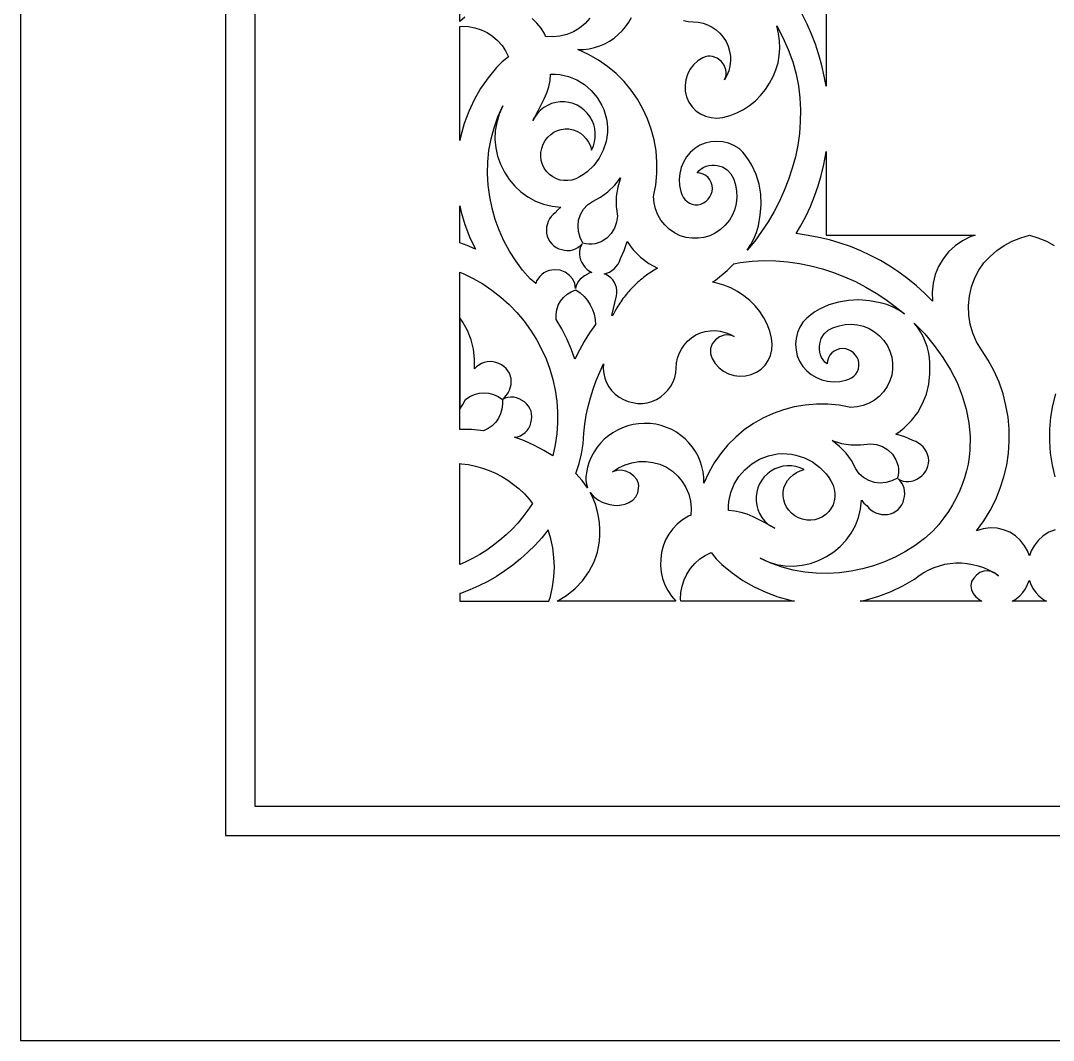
# Model space of a CAD drawing. Extents: x -1830 to 1830, y -1025 to 1025.
# Drawn here: x -1830 to -1125, y -1025 to -329 of the extents above; entities that cross this region are included whole.
import ezdxf

# ---------------------------------------------------------------- set-up
doc = ezdxf.new("R2010")
doc.units = 0
doc.layers.add('LAYER_1', color=18, linetype='CONTINUOUS')

msp = doc.modelspace()

# ---------------------------------------------------------------- linework, layer by layer
at = {"layer": 'LAYER_1'}
for points in [[(-1830, -1025), (1830, -1025), (1830, 1025), (-1830, 1025)], [(-1690, 885), (-1690, -885), (1690, -885), (1690, 885)], [(1670, 865), (-1670, 865), (-1670, -865), (1670, -865)], [(-1524.1, -332.63), (-1519.72, -333.42), (-1515.5, -334.76), (-1511.48, -336.65), (-1507.73, -339.09), (-1504.28, -342.06), (-1501.19, -345.56), (-1498.78, -349.25), (-1496.79, -353.36), (-1501.12, -356.77), (-1505.04, -360.61), (-1510.79, -367.6), (-1515.87, -374.97), (-1520.28, -382.66), (-1524, -390.64), (-1527.05, -398.86), (-1529.41, -407.27), (-1530, -410.29), (-1530, -332.51), (-1528.58, -332.4)], [(-1465, -365.1), (-1461.87, -365.39), (-1455.83, -366.75), (-1450.14, -369.05), (-1444.93, -372.24), (-1440.27, -376.24), (-1436.29, -380.97), (-1433.09, -386.38), (-1431.81, -389.3), (-1430.76, -392.37), (-1429.98, -395.52), (-1429.48, -398.67), (-1429.27, -401.83), (-1429.33, -404.96), (-1429.65, -408.05), (-1430.23, -411.09), (-1432.13, -416.96), (-1434.96, -422.44), (-1438.65, -427.41), (-1443.14, -431.73), (-1445.66, -433.61), (-1448.36, -435.29), (-1450.91, -436.54), (-1453.56, -437.38), (-1456.26, -437.79), (-1458.96, -437.79), (-1461.61, -437.38), (-1464.15, -436.54), (-1466.54, -435.29), (-1468.73, -433.61), (-1470.79, -431.59), (-1472.43, -429.3), (-1473.65, -426.8), (-1474.43, -424.14), (-1474.78, -421.38), (-1474.68, -418.57), (-1474.13, -415.75), (-1473.13, -412.99), (-1471.72, -410.44), (-1469.99, -408.2), (-1467.99, -406.31), (-1465.77, -404.77), (-1463.36, -403.6), (-1460.82, -402.81), (-1458.19, -402.4), (-1455.52, -402.4), (-1452.71, -403.03), (-1450.09, -404.04), (-1447.69, -405.42), (-1445.55, -407.14), (-1443.68, -409.18), (-1442.13, -411.5), (-1440.93, -414.08), (-1440.11, -416.9), (-1438.87, -414.11), (-1438.04, -411.21), (-1437.61, -408.25), (-1437.57, -405.26), (-1437.91, -402.3), (-1438.64, -399.42), (-1439.74, -396.65), (-1441.21, -394.05), (-1443.01, -391.67), (-1445.09, -389.58), (-1447.41, -387.79), (-1449.95, -386.31), (-1452.66, -385.18), (-1455.53, -384.41), (-1458.51, -384.01), (-1461.57, -384.01), (-1464.61, -384.43), (-1467.51, -385.23), (-1470.25, -386.4), (-1472.78, -387.91), (-1475.09, -389.74), (-1477.13, -391.85), (-1478.64, -393.91), (-1476.3, -389.75), (-1472.37, -381.99), (-1470.7, -377.91), (-1469.37, -373.71), (-1468.49, -369.42), (-1468.17, -365.06)], [(-1503.14, -392.33), (-1504.88, -398.01), (-1505.85, -403.78), (-1506.07, -409.58), (-1505.55, -415.36), (-1504.28, -421.05), (-1502.27, -426.6), (-1499.54, -431.94), (-1496.35, -436.95), (-1492.59, -441.49), (-1488.32, -445.5), (-1483.58, -448.94), (-1478.43, -451.75), (-1472.92, -453.89), (-1467.1, -455.29), (-1461.02, -455.91), (-1463.15, -457.65), (-1464.87, -459.81), (-1466.42, -460.98), (-1467.75, -462.38), (-1468.87, -463.97), (-1469.76, -465.73), (-1470.83, -469.61), (-1470.93, -473.74), (-1470.39, -475.77), (-1469.6, -477.68), (-1468.59, -479.42), (-1467.35, -480.99), (-1465.91, -482.34), (-1464.27, -483.46), (-1462.46, -484.32), (-1460.47, -484.89), (-1458.59, -485.36), (-1456.68, -485.53), (-1454.77, -485.41), (-1452.91, -485.01), (-1451.12, -484.35), (-1449.45, -483.45), (-1447.93, -482.31), (-1446.58, -480.95), (-1447.47, -482.67), (-1448.06, -484.48), (-1448.36, -486.33), (-1448.37, -488.21), (-1448.1, -490.1), (-1447.55, -491.95), (-1446.72, -493.76), (-1445.61, -495.48), (-1444.46, -497.07), (-1443.08, -498.47), (-1441.5, -499.67), (-1440, -500.5), (-1441.39, -500.85), (-1444.94, -502.75), (-1447.89, -505.17), (-1449.07, -506.57), (-1450.01, -508.1), (-1450.68, -509.76), (-1451.05, -511.55), (-1451.53, -508.09), (-1452.91, -505.1), (-1455.13, -502.52), (-1458.11, -500.3), (-1461.63, -499.07), (-1465.36, -498.71), (-1469.09, -499.29), (-1470.88, -499.94), (-1472.6, -500.85), (-1474.17, -501.98), (-1475.53, -503.29), (-1477.62, -506.35), (-1478.27, -508.15), (-1481.93, -504.95), (-1487.17, -499), (-1491.92, -492.65), (-1496.19, -485.96), (-1499.94, -478.97), (-1503.18, -471.71), (-1505.89, -464.24), (-1508.05, -456.59), (-1509.65, -448.8), (-1510.68, -440.93), (-1511.12, -433), (-1510.95, -425.07), (-1510.18, -417.17), (-1508.77, -409.36), (-1506.72, -401.66), (-1504.02, -394.13), (-1500.64, -386.8)], [(-1480.28, -396.83), (-1478.87, -394.22), (-1478.64, -393.91)], [(-1280, -417.94), (-1280, -475), (-1178.05, -475), (-1181.53, -476.2), (-1186.7, -478.84), (-1191.81, -482.3), (-1196.27, -486.45), (-1200.03, -491.17), (-1203.07, -496.38), (-1205.35, -501.97), (-1206.84, -507.85), (-1207.51, -513.93), (-1207.32, -520.11), (-1212.67, -514.69), (-1218.27, -509.58), (-1224.11, -504.78), (-1230.16, -500.3), (-1236.42, -496.15), (-1242.87, -492.32), (-1249.5, -488.83), (-1256.3, -485.68), (-1263.24, -482.87), (-1270.32, -480.42), (-1277.52, -478.32), (-1284.83, -476.58), (-1292.24, -475.21), (-1300.35, -473.95), (-1297.32, -468.84), (-1293.83, -462.21), (-1290.68, -455.42), (-1287.87, -448.48), (-1285.42, -441.4), (-1283.32, -434.19), (-1281.58, -426.88), (-1280.21, -419.48)], [(-1422.27, -442.21), (-1423.26, -448.73), (-1423.32, -455.36), (-1422.5, -462.04), (-1423, -466.19), (-1424.43, -470.19), (-1426.68, -473.87), (-1429.66, -477.09), (-1433.54, -479.5), (-1437.67, -480.88), (-1439.78, -481.18), (-1441.9, -481.22), (-1444.01, -480.99), (-1446.1, -480.5), (-1447.85, -476.64), (-1448.95, -472.66), (-1449.33, -468.68), (-1448.92, -464.83), (-1447.69, -460.86), (-1445.68, -457.37), (-1442.96, -454.4), (-1439.56, -452.01), (-1434, -449.09), (-1428.9, -445.39), (-1424.32, -440.96), (-1420.3, -435.84)], [(-1529.11, -459.28), (-1526.62, -467.78), (-1523.44, -476.13), (-1519.55, -484.26), (-1519.33, -484.62), (-1519.45, -484.56), (-1525.04, -482.16), (-1530, -480.31), (-1530, -478), (-1530, -454.97)], [(-1413.85, -482.35), (-1411.61, -485.17), (-1406.64, -490.19), (-1401.08, -494.38), (-1395.15, -497.65), (-1396.26, -498.28), (-1397.35, -498.94), (-1398.43, -499.61), (-1399.5, -500.3), (-1400.55, -501.01), (-1401.59, -501.73), (-1402.62, -502.47), (-1403.64, -503.22), (-1404.64, -504), (-1405.63, -504.79), (-1406.6, -505.59), (-1407.56, -506.41), (-1408.5, -507.25), (-1409.44, -508.1), (-1410.35, -508.96), (-1411.25, -509.85), (-1412.14, -510.74), (-1413.01, -511.65), (-1413.87, -512.58), (-1414.71, -513.52), (-1415.53, -514.47), (-1416.34, -515.44), (-1417.14, -516.42), (-1417.91, -517.42), (-1418.67, -518.42), (-1419.42, -519.44), (-1420.15, -520.48), (-1420.86, -521.52), (-1421.55, -522.58), (-1422.22, -523.65), (-1422.88, -524.74), (-1423.52, -525.83), (-1425.52, -530), (-1426.17, -529.99), (-1423.06, -516.58), (-1422.83, -514.67), (-1422.85, -512.77), (-1423.14, -510.89), (-1423.69, -509.06), (-1424.5, -507.31), (-1425.57, -505.67), (-1426.9, -504.15), (-1430.11, -502.01), (-1431.46, -501.5), (-1429.85, -501.06), (-1427.96, -500.27), (-1426.22, -499.24), (-1424.64, -497.99), (-1423.23, -496.52), (-1422.03, -494.87), (-1421.05, -493.03), (-1420.3, -491.02), (-1417.89, -485.58), (-1415.9, -479.31)], [(-1314.22, -492.54), (-1306.16, -493.18), (-1298.17, -494.32), (-1290.26, -495.94), (-1282.46, -498.01), (-1274.78, -500.53), (-1267.26, -503.46), (-1259.91, -506.79), (-1252.76, -510.5), (-1245.82, -514.57), (-1239.11, -518.98), (-1232.67, -523.71), (-1226.5, -528.74), (-1230.19, -526.25), (-1234.15, -524.19), (-1238.4, -522.52), (-1242.99, -521.21), (-1250.26, -519.85), (-1257.49, -519.3), (-1264.59, -519.57), (-1271.51, -520.7), (-1278.17, -522.72), (-1284.51, -525.66), (-1287.54, -527.48), (-1290.45, -529.55), (-1293.26, -531.86), (-1295.93, -534.41), (-1297.97, -537.88), (-1299.46, -541.62), (-1300.39, -545.54), (-1300.74, -549.55), (-1300.49, -553.55), (-1299.62, -557.47), (-1298.11, -561.21), (-1295.93, -564.68), (-1293.2, -567.74), (-1290.06, -570.32), (-1286.59, -572.38), (-1282.84, -573.89), (-1278.88, -574.84), (-1274.77, -575.2), (-1270.59, -574.94), (-1266.4, -574.03), (-1264.39, -573.45), (-1262.57, -572.54), (-1260.98, -571.34), (-1259.64, -569.9), (-1258.59, -568.26), (-1257.85, -566.45), (-1257.47, -564.51), (-1257.48, -562.48), (-1257.89, -560.47), (-1258.67, -558.61), (-1259.78, -556.92), (-1261.17, -555.46), (-1262.8, -554.25), (-1264.61, -553.34), (-1266.57, -552.77), (-1268.62, -552.57), (-1270.68, -552.77), (-1272.63, -553.35), (-1274.43, -554.28), (-1276.01, -555.53), (-1277.33, -557.06), (-1278.34, -558.84), (-1278.99, -560.84), (-1279.22, -563.03), (-1280.76, -561.69), (-1282.04, -560.18), (-1283.05, -558.53), (-1283.81, -556.77), (-1284.31, -554.93), (-1284.54, -553.04), (-1284.52, -551.15), (-1284.23, -549.27), (-1283.87, -547.44), (-1283.23, -545.69), (-1281.23, -542.53), (-1278.51, -539.99), (-1275.31, -538.27), (-1271.09, -536.9), (-1266.82, -536.11), (-1262.57, -535.9), (-1258.38, -536.27), (-1254.33, -537.24), (-1250.47, -538.81), (-1246.85, -540.98), (-1243.55, -543.77), (-1240.51, -547.03), (-1238.1, -550.59), (-1236.31, -554.39), (-1235.12, -558.35), (-1234.53, -562.41), (-1234.53, -566.52), (-1235.13, -570.6), (-1236.3, -574.58), (-1238.25, -578.52), (-1240.72, -582.06), (-1243.64, -585.16), (-1246.96, -587.79), (-1250.62, -589.9), (-1254.56, -591.45), (-1258.73, -592.41), (-1263.05, -592.74), (-1270.9, -591.25), (-1278.72, -590.49), (-1286.49, -590.44), (-1294.17, -591.07), (-1301.7, -592.37), (-1309.05, -594.31), (-1316.17, -596.87), (-1323.03, -600.03), (-1329.59, -603.77), (-1335.79, -608.08), (-1341.61, -612.92), (-1346.99, -618.28), (-1351.9, -624.13), (-1356.29, -630.46), (-1360.13, -637.25), (-1363.37, -644.47), (-1363.46, -640.58), (-1363.92, -636.78), (-1364.74, -633.08), (-1365.9, -629.51), (-1367.39, -626.09), (-1369.18, -622.83), (-1371.26, -619.75), (-1373.61, -616.88), (-1376.22, -614.24), (-1379.06, -611.84), (-1382.12, -609.71), (-1385.39, -607.86), (-1388.85, -606.33), (-1392.47, -605.11), (-1396.24, -604.25), (-1400.15, -603.75), (-1404.09, -603.62), (-1407.96, -603.86), (-1411.74, -604.44), (-1415.41, -605.35), (-1418.95, -606.59), (-1422.33, -608.13), (-1425.55, -609.96), (-1428.58, -612.07), (-1431.39, -614.44), (-1433.98, -617.07), (-1436.32, -619.93), (-1438.4, -623.01), (-1440.18, -626.31), (-1441.66, -629.8), (-1442.82, -633.47), (-1443.62, -637.31), (-1444.05, -640.01), (-1444.06, -642.66), (-1443.66, -645.23), (-1442.85, -647.69), (-1446.55, -642.54), (-1450.87, -637.86), (-1448.67, -631.01), (-1447.04, -624.31), (-1445.93, -617.51), (-1445.29, -610.35), (-1444.7, -604.19), (-1443.75, -598.08), (-1442.48, -592.04), (-1440.91, -586.07), (-1439.04, -580.18), (-1436.91, -574.37), (-1431.92, -563.03), (-1432.1, -566.32), (-1431.83, -569.57), (-1431.12, -572.73), (-1429.97, -575.75), (-1428.4, -578.59), (-1426.43, -581.21), (-1424.07, -583.56), (-1421.33, -585.59), (-1418.33, -587.26), (-1415.21, -588.55), (-1411.99, -589.45), (-1408.72, -589.92), (-1405.42, -589.96), (-1402.13, -589.53), (-1398.88, -588.63), (-1395.69, -587.24), (-1392.88, -585.41), (-1390.31, -583.27), (-1388.03, -580.83), (-1386.08, -578.16), (-1384.49, -575.28), (-1383.31, -572.23), (-1382.57, -569.05), (-1382.32, -565.78), (-1382.09, -562.33), (-1381.4, -559), (-1380.29, -555.83), (-1378.77, -552.85), (-1376.85, -550.07), (-1374.56, -547.52), (-1371.92, -545.23), (-1368.94, -543.22), (-1365.74, -541.8), (-1362.42, -540.84), (-1359.04, -540.33), (-1355.64, -540.26), (-1352.26, -540.63), (-1348.96, -541.44), (-1345.77, -542.67), (-1342.75, -544.32), (-1344.44, -543.65), (-1346.16, -543.27), (-1347.88, -543.18), (-1349.58, -543.36), (-1352.78, -544.47), (-1355.57, -546.52), (-1357.64, -549.27), (-1358.77, -552.43), (-1358.95, -554.11), (-1358.86, -555.8), (-1358.48, -557.5), (-1357.8, -559.18), (-1355.64, -562.63), (-1352.99, -565.55), (-1349.91, -567.9), (-1346.5, -569.66), (-1342.83, -570.8), (-1338.98, -571.28), (-1335.02, -571.08), (-1331.05, -570.18), (-1327.47, -568.64), (-1324.31, -566.5), (-1321.63, -563.83), (-1319.47, -560.72), (-1317.89, -557.24), (-1316.93, -553.48), (-1316.66, -549.51), (-1317.11, -545.42), (-1318.41, -540.55), (-1320.22, -535.87), (-1322.51, -531.4), (-1325.26, -527.19), (-1328.46, -523.26), (-1332.08, -519.65), (-1336.11, -516.39), (-1340.52, -513.5), (-1345.01, -511.08), (-1349.67, -509.17), (-1354.48, -507.78), (-1357.51, -507.24), (-1355.37, -505.7), (-1347.55, -499.13), (-1342.91, -494.63), (-1338.55, -493.8), (-1330.44, -492.83), (-1322.32, -492.42)], [(-1527.74, -501.22), (-1520.98, -504.55), (-1514.43, -508.36), (-1508.15, -512.63), (-1502.14, -517.35), (-1496.4, -522.49), (-1491.08, -527.97), (-1486.19, -533.77), (-1481.76, -539.86), (-1477.77, -546.22), (-1474.25, -552.81), (-1471.2, -559.62), (-1468.63, -566.6), (-1466.55, -573.74), (-1464.97, -581.01), (-1463.9, -588.38), (-1463.35, -595.82), (-1463.32, -603.3), (-1463.82, -610.81), (-1464.87, -618.3), (-1466.47, -625.76), (-1472.6, -622.08), (-1479.15, -618.6), (-1485.91, -615.54), (-1492.67, -613.1), (-1490.63, -612.72), (-1488.73, -612.02), (-1486.99, -611.03), (-1485.42, -609.8), (-1484.07, -608.36), (-1482.95, -606.76), (-1482.09, -605.02), (-1481.52, -603.2), (-1481.05, -601.14), (-1480.88, -599.1), (-1481.02, -597.12), (-1481.45, -595.22), (-1482.17, -593.42), (-1483.17, -591.74), (-1484.44, -590.23), (-1485.98, -588.89), (-1489.51, -586.85), (-1491.38, -586.19), (-1493.29, -585.79), (-1495.24, -585.68), (-1497.19, -585.87), (-1499.12, -586.38), (-1501.03, -587.24), (-1500.89, -590.55), (-1501.31, -593.84), (-1502.24, -597.03), (-1503.67, -600.03), (-1505.58, -602.78), (-1507.92, -605.19), (-1510.69, -607.19), (-1513.85, -608.7), (-1522.2, -607.86), (-1530, -607.74), (-1530, -561.38), (-1530, -593.98), (-1529.96, -593.93), (-1527.91, -590.67), (-1526.11, -587.24), (-1523.25, -585.25), (-1520.15, -583.83), (-1516.9, -582.98), (-1513.57, -582.7), (-1510.24, -582.98), (-1506.98, -583.83), (-1503.89, -585.25), (-1501.03, -587.24), (-1499.46, -585.9), (-1498.11, -584.38), (-1496.98, -582.71), (-1496.08, -580.91), (-1494.99, -577.02), (-1494.9, -572.93), (-1496.24, -569.35), (-1498.52, -566.19), (-1499.98, -564.83), (-1501.64, -563.65), (-1503.48, -562.67), (-1505.49, -561.93), (-1507.41, -561.48), (-1509.4, -561.38), (-1511.39, -561.58), (-1513.36, -562.06), (-1515.24, -562.81), (-1517.01, -563.78), (-1518.6, -564.97), (-1519.98, -566.33), (-1519.97, -559.56), (-1520.79, -552.91), (-1522.4, -546.45), (-1524.78, -540.26), (-1527.93, -534.4), (-1530, -531.49), (-1530, -561.38), (-1530, -551.15), (-1530, -531.49), (-1530, -500.29)], [(-1447.89, -514.46), (-1445.25, -516.87), (-1442.96, -519.6), (-1441.05, -522.58), (-1439.52, -525.77), (-1438.41, -529.12), (-1437.72, -532.56), (-1437.49, -536.06), (-1441.47, -541.85), (-1445.09, -547.69), (-1448.39, -553.63), (-1451.43, -559.73), (-1454.06, -552.73), (-1457, -545.83), (-1460.36, -539.14), (-1464.24, -532.76), (-1464.35, -529.31), (-1463.88, -526.02), (-1462.85, -522.93), (-1461.32, -520.11), (-1459.31, -517.59), (-1456.88, -515.43), (-1454.05, -513.68), (-1450.87, -512.4)], [(-1212.59, -542.55), (-1206.02, -550.37), (-1200.12, -558.55), (-1194.94, -567.03), (-1190.53, -575.78), (-1186.94, -584.74), (-1184.22, -593.88), (-1182.41, -603.16), (-1181.57, -612.52), (-1181.74, -621.94), (-1182.22, -626.65), (-1182.97, -631.35), (-1184, -636.04), (-1185.32, -640.72), (-1186.92, -645.38), (-1188.82, -650.01), (-1191.02, -654.61), (-1193.53, -659.17), (-1196.35, -663.69), (-1199.49, -668.16), (-1202.96, -672.58), (-1206.76, -676.93), (-1212.72, -682.17), (-1219.06, -686.92), (-1225.75, -691.19), (-1232.75, -694.94), (-1240, -698.18), (-1247.48, -700.89), (-1255.13, -703.05), (-1262.91, -704.65), (-1270.79, -705.68), (-1278.71, -706.12), (-1286.65, -705.95), (-1294.54, -705.18), (-1302.36, -703.77), (-1310.05, -701.72), (-1317.59, -699.02), (-1324.91, -695.64), (-1319.39, -698.14), (-1313.71, -699.88), (-1307.94, -700.85), (-1302.13, -701.07), (-1296.36, -700.55), (-1290.67, -699.28), (-1285.12, -697.27), (-1279.77, -694.54), (-1274.76, -691.35), (-1270.23, -687.59), (-1266.21, -683.32), (-1262.77, -678.58), (-1259.96, -673.43), (-1257.83, -667.92), (-1256.43, -662.1), (-1255.81, -656.02), (-1254.07, -658.15), (-1251.91, -659.87), (-1250.74, -661.42), (-1249.34, -662.75), (-1247.74, -663.87), (-1245.98, -664.76), (-1242.11, -665.83), (-1237.97, -665.93), (-1235.94, -665.39), (-1234.04, -664.6), (-1232.29, -663.59), (-1230.73, -662.35), (-1229.37, -660.91), (-1228.25, -659.27), (-1227.4, -657.46), (-1226.83, -655.47), (-1226.36, -653.59), (-1226.19, -651.68), (-1226.31, -649.77), (-1226.71, -647.91), (-1227.36, -646.12), (-1228.27, -644.45), (-1229.41, -642.93), (-1230.76, -641.58), (-1229.04, -642.47), (-1227.24, -643.06), (-1225.38, -643.36), (-1223.5, -643.37), (-1221.62, -643.1), (-1219.76, -642.55), (-1217.96, -641.72), (-1216.24, -640.61), (-1214.65, -639.46), (-1213.24, -638.08), (-1212.04, -636.5), (-1211.08, -634.77), (-1210.38, -632.9), (-1209.97, -630.94), (-1209.87, -628.92), (-1210.11, -626.86), (-1210.65, -624.85), (-1211.45, -622.96), (-1212.48, -621.22), (-1213.73, -619.64), (-1215.19, -618.23), (-1216.85, -617.03), (-1218.69, -616.05), (-1220.7, -615.3), (-1226.13, -612.89), (-1232.4, -610.9), (-1229.37, -608.85), (-1226.55, -606.61), (-1221.53, -601.64), (-1217.34, -596.08), (-1213.99, -590.02), (-1211.48, -583.54), (-1209.81, -576.73), (-1208.98, -569.68), (-1208.99, -562.48), (-1209.38, -558.59), (-1210.05, -554.82), (-1211.01, -551.16), (-1212.24, -547.63), (-1213.74, -544.25), (-1215.5, -541.03), (-1217.52, -537.98), (-1219.78, -535.12)], [(-1269.5, -617.27), (-1262.98, -618.26), (-1256.36, -618.32), (-1249.68, -617.5), (-1245.52, -618), (-1241.53, -619.43), (-1237.84, -621.68), (-1234.63, -624.66), (-1232.22, -628.54), (-1230.83, -632.67), (-1230.53, -634.78), (-1230.5, -636.9), (-1230.72, -639.01), (-1231.22, -641.1), (-1235.08, -642.85), (-1239.05, -643.95), (-1243.03, -644.33), (-1246.89, -643.92), (-1250.85, -642.69), (-1254.34, -640.68), (-1257.31, -637.96), (-1259.71, -634.56), (-1262.63, -629), (-1266.33, -623.9), (-1270.76, -619.32), (-1275.87, -615.3)], [(-1306.76, -624.33), (-1303.66, -624.65), (-1300.62, -625.23), (-1294.75, -627.13), (-1289.27, -629.96), (-1284.31, -633.65), (-1279.99, -638.14), (-1278.1, -640.66), (-1276.43, -643.36), (-1275.17, -645.91), (-1274.34, -648.56), (-1273.92, -651.26), (-1273.92, -653.96), (-1274.34, -656.61), (-1275.17, -659.15), (-1276.43, -661.54), (-1278.1, -663.73), (-1280.13, -665.79), (-1282.42, -667.43), (-1284.92, -668.65), (-1287.57, -669.43), (-1290.33, -669.78), (-1293.15, -669.68), (-1295.96, -669.13), (-1298.72, -668.13), (-1301.28, -666.72), (-1303.51, -664.99), (-1305.4, -662.99), (-1306.94, -660.77), (-1308.11, -658.36), (-1308.91, -655.82), (-1309.31, -653.19), (-1309.31, -650.52), (-1308.69, -647.71), (-1307.67, -645.09), (-1306.29, -642.69), (-1304.57, -640.55), (-1302.54, -638.68), (-1300.22, -637.13), (-1297.64, -635.93), (-1294.82, -635.11), (-1297.61, -633.87), (-1300.51, -633.04), (-1303.47, -632.61), (-1306.45, -632.57), (-1309.41, -632.91), (-1312.3, -633.64), (-1315.06, -634.74), (-1317.67, -636.21), (-1320.04, -638.01), (-1322.14, -640.09), (-1323.93, -642.41), (-1325.4, -644.95), (-1326.54, -647.66), (-1327.31, -650.53), (-1327.7, -653.51), (-1327.7, -656.57), (-1327.29, -659.61), (-1326.48, -662.51), (-1325.31, -665.25), (-1323.8, -667.78), (-1321.98, -670.09), (-1319.86, -672.13), (-1317.8, -673.64), (-1321.96, -671.3), (-1329.72, -667.37), (-1333.81, -665.7), (-1338, -664.37), (-1342.29, -663.49), (-1346.65, -663.17), (-1346.62, -660), (-1346.32, -656.87), (-1344.97, -650.83), (-1342.66, -645.14), (-1339.47, -639.93), (-1335.48, -635.27), (-1330.74, -631.29), (-1325.34, -628.09), (-1322.41, -626.81), (-1319.34, -625.76), (-1316.2, -624.98), (-1313.04, -624.48), (-1309.89, -624.27)], [(-1528.87, -631.12), (-1524.06, -631.78), (-1519.33, -632.77), (-1514.68, -634.08), (-1510.14, -635.71), (-1505.72, -637.64), (-1501.43, -639.89), (-1497.3, -642.43), (-1493.34, -645.26), (-1489.56, -648.39), (-1485.99, -651.79), (-1482.64, -655.47), (-1480.41, -658.22), (-1483.56, -662.88), (-1486.95, -667.37), (-1490.57, -671.67), (-1494.4, -675.78), (-1498.44, -679.69), (-1502.67, -683.39), (-1507.09, -686.88), (-1511.69, -690.14), (-1516.44, -693.17), (-1521.35, -695.96), (-1526.4, -698.5), (-1530, -700.08), (-1530, -653.19), (-1530, -631.04)], [(-1398.2, -630.26), (-1393.51, -631.53), (-1389, -633.46), (-1384.86, -636.23), (-1381.22, -639.55), (-1378.13, -643.33), (-1375.63, -647.49), (-1373.76, -651.97), (-1372.55, -656.67), (-1372.04, -661.54), (-1372.29, -666.48), (-1373.54, -666.75), (-1373.96, -667.03), (-1377.95, -669.52), (-1381.54, -672.43), (-1384.71, -675.72), (-1387.4, -679.34), (-1389.61, -683.24), (-1391.28, -687.38), (-1392.39, -691.71), (-1392.91, -696.19), (-1393.04, -700.72), (-1392.61, -705.2), (-1391.63, -709.58), (-1390.12, -713.8), (-1388.08, -717.81), (-1385.54, -721.57), (-1382.52, -725), (-1463.51, -725), (-1463.5, -725), (-1457.15, -721.07), (-1451.41, -716.4), (-1446.35, -711.04), (-1442.07, -705.07), (-1438.65, -698.54), (-1437.28, -695.09), (-1436.16, -691.52), (-1435.3, -687.85), (-1434.71, -684.08), (-1434.37, -679.92), (-1434.35, -675.71), (-1434.65, -671.47), (-1435.27, -667.23), (-1436.22, -663.03), (-1437.5, -658.88), (-1439.12, -654.81), (-1441.07, -650.85), (-1438.53, -653.67), (-1435.26, -656.02), (-1432.76, -657.32), (-1430.2, -658.34), (-1427.61, -659.08), (-1424.99, -659.51), (-1422.37, -659.6), (-1419.76, -659.34), (-1417.18, -658.71), (-1414.64, -657.67), (-1411.95, -656.05), (-1409.84, -653.75), (-1408.45, -650.94), (-1407.95, -647.77), (-1407.9, -646.23), (-1408.13, -644.74), (-1409.3, -641.98), (-1411.28, -639.58), (-1413.83, -637.65), (-1416.77, -636.3), (-1419.88, -635.63), (-1422.96, -635.75), (-1425.79, -636.76), (-1421.65, -634), (-1417.22, -631.91), (-1412.58, -630.49), (-1407.82, -629.75), (-1403, -629.67)], [(-1469.34, -725), (-1469.31, -725), (-1468.2, -721.78), (-1466.68, -715.23), (-1465.79, -708.55), (-1465.5, -701.83), (-1465.78, -695.17), (-1466.61, -688.64), (-1467.97, -682.35), (-1469.82, -676.38), (-1474.13, -681.72), (-1478.71, -686.8), (-1483.53, -691.62), (-1488.6, -696.17), (-1493.89, -700.43), (-1499.39, -704.41), (-1505.09, -708.1), (-1510.98, -711.49), (-1517.05, -714.57), (-1523.28, -717.34), (-1529.66, -719.79), (-1530, -719.89), (-1530, -725)], [(-1314.88, -675.28), (-1317.49, -673.87), (-1317.8, -673.64)], [(-1354.94, -696.12), (-1351.11, -700.04), (-1344.11, -705.79), (-1336.75, -710.87), (-1329.05, -715.28), (-1321.07, -719), (-1312.86, -722.05), (-1304.45, -724.41), (-1301.43, -725), (-1379.21, -725), (-1379.31, -723.58), (-1379.09, -719.1), (-1378.3, -714.72), (-1376.95, -710.5), (-1375.06, -706.48), (-1372.63, -702.73), (-1369.66, -699.28), (-1366.16, -696.19), (-1362.46, -693.78), (-1358.35, -691.79)], [(-1187.48, -698.94), (-1183.67, -699.25), (-1179.89, -699.88), (-1176.16, -700.82), (-1172.51, -702.07), (-1168.94, -703.64), (-1165.57, -705.49), (-1166.98, -704.86), (-1169.62, -704.34), (-1172.21, -704.44), (-1174.93, -705.56), (-1177.23, -707.2), (-1179.11, -709.24), (-1180.57, -711.6), (-1181, -714.47), (-1180.64, -717.24), (-1179.55, -719.8), (-1177.78, -722.05), (-1174.43, -724.56), (-1173.49, -725), (-1256.75, -725), (-1252.44, -724.11), (-1243.93, -721.62), (-1235.59, -718.44), (-1227.46, -714.55), (-1219.58, -709.95), (-1216.46, -707.52), (-1213.18, -705.38), (-1209.76, -703.55), (-1206.22, -702.02), (-1202.59, -700.79), (-1198.87, -699.87), (-1195.1, -699.25), (-1191.3, -698.94)], [(-1164.45, -705.99), (-1162.18, -707.75), (-1165.49, -705.53), (-1165.57, -705.49)], [(-1140.01, -713.76), (-1138.54, -716.53), (-1136.73, -719.12), (-1134.6, -721.5), (-1131.25, -724.05), (-1129.37, -725), (-1152.91, -725), (-1151.04, -724.05), (-1147.69, -721.5), (-1145.55, -719.12), (-1143.75, -716.53), (-1142.28, -713.76), (-1141.15, -710.85), (-1141.14, -710.85), (-1141.14, -710.85)]]:
    msp.add_lwpolyline(points, close=True, dxfattribs=at)
for points in [[(-1280, -161.74), (-1280, -373.31), (-1281.17, -366.45), (-1282.8, -359.07), (-1284.8, -351.82), (-1287.15, -344.68), (-1289.85, -337.69), (-1292.9, -330.84), (-1296.29, -324.16)], [(-1526.57, -326.18), (-1530, -329.2), (-1530, -248.2)], [(-1441.23, -326.86), (-1444.55, -330.49), (-1448.33, -333.58), (-1452.49, -336.08), (-1456.97, -337.96), (-1461.67, -339.17), (-1466.54, -339.67), (-1471.48, -339.43), (-1471.75, -338.17), (-1472.03, -337.76), (-1474.52, -333.76), (-1477.43, -330.17), (-1480.72, -327.01)], [(-1377.23, -328.4), (-1374.05, -329.14), (-1370.78, -329.4), (-1367.33, -329.63), (-1364, -330.31), (-1360.83, -331.42), (-1357.85, -332.95), (-1355.07, -334.87), (-1352.52, -337.16), (-1350.23, -339.8), (-1348.22, -342.77), (-1346.8, -345.98), (-1345.84, -349.29), (-1345.33, -352.68), (-1345.26, -356.08), (-1345.63, -359.45), (-1346.44, -362.76), (-1347.67, -365.94), (-1349.32, -368.97), (-1348.65, -367.27), (-1348.27, -365.55), (-1348.18, -363.83), (-1348.36, -362.14), (-1349.47, -358.93), (-1351.52, -356.15), (-1354.27, -354.08), (-1357.43, -352.94), (-1359.11, -352.76), (-1360.8, -352.86), (-1362.5, -353.24), (-1364.18, -353.92), (-1367.63, -356.08), (-1370.55, -358.73), (-1372.9, -361.8), (-1374.66, -365.21), (-1375.8, -368.89), (-1376.28, -372.74), (-1376.08, -376.69), (-1375.18, -380.67), (-1373.64, -384.25), (-1371.5, -387.4), (-1368.83, -390.09), (-1365.72, -392.24), (-1362.24, -393.83), (-1358.48, -394.78), (-1354.51, -395.06), (-1350.42, -394.6), (-1345.55, -393.3), (-1340.87, -391.49), (-1336.4, -389.2), (-1332.19, -386.45), (-1328.26, -383.25), (-1324.65, -379.63), (-1321.39, -375.61), (-1318.5, -371.19), (-1316.08, -366.71), (-1314.17, -362.04), (-1312.78, -357.24), (-1311.9, -352.32), (-1311.54, -347.32), (-1311.69, -342.28), (-1312.36, -337.22), (-1313.55, -332.18), (-1309.52, -340), (-1305.83, -348.23), (-1302.7, -356.67), (-1300.34, -365.06), (-1298.8, -373.16), (-1297.83, -381.28), (-1297.42, -389.4), (-1297.54, -397.5), (-1298.18, -405.56), (-1299.32, -413.55), (-1300.94, -421.46), (-1303.01, -429.26), (-1305.53, -436.93), (-1308.46, -444.45), (-1311.79, -451.8), (-1315.5, -458.96), (-1319.57, -465.9), (-1323.98, -472.6), (-1328.71, -479.05), (-1333.74, -485.21), (-1331.25, -481.52), (-1329.19, -477.57), (-1327.52, -473.31), (-1326.21, -468.73), (-1324.85, -461.45), (-1324.3, -454.23), (-1324.57, -447.12), (-1325.7, -440.2), (-1327.72, -433.54), (-1330.66, -427.2), (-1332.48, -424.18), (-1334.55, -421.26), (-1336.86, -418.46), (-1339.41, -415.78), (-1342.88, -413.75), (-1346.62, -412.25), (-1350.54, -411.32), (-1354.55, -410.97), (-1358.55, -411.23), (-1362.47, -412.1), (-1366.21, -413.61), (-1369.68, -415.78), (-1372.74, -418.51), (-1375.32, -421.65), (-1377.38, -425.13), (-1378.89, -428.88), (-1379.84, -432.84), (-1380.2, -436.94), (-1379.94, -441.12), (-1379.03, -445.32), (-1378.45, -447.32), (-1377.54, -449.14), (-1376.34, -450.74), (-1374.9, -452.08), (-1373.26, -453.13), (-1371.45, -453.86), (-1369.51, -454.24), (-1367.48, -454.24), (-1365.47, -453.83), (-1363.61, -453.04), (-1361.92, -451.93), (-1360.46, -450.54), (-1359.25, -448.92), (-1358.34, -447.1), (-1357.77, -445.15), (-1357.57, -443.09), (-1357.77, -441.03), (-1358.35, -439.08), (-1359.28, -437.29), (-1360.53, -435.7), (-1362.06, -434.38), (-1363.84, -433.37), (-1365.84, -432.73), (-1368.03, -432.5), (-1366.69, -430.96), (-1365.18, -429.68), (-1363.53, -428.66), (-1361.77, -427.9), (-1359.93, -427.41), (-1358.04, -427.17), (-1356.15, -427.2), (-1354.27, -427.48), (-1352.44, -427.84), (-1350.69, -428.49), (-1347.53, -430.48), (-1344.99, -433.21), (-1343.27, -436.4), (-1341.9, -440.62), (-1341.11, -444.89), (-1340.9, -449.15), (-1341.27, -453.33), (-1342.24, -457.38), (-1343.81, -461.25), (-1345.98, -464.86), (-1348.77, -468.17), (-1352.03, -471.2), (-1355.59, -473.61), (-1359.39, -475.41), (-1363.35, -476.6), (-1367.41, -477.19), (-1371.52, -477.18), (-1375.6, -476.59), (-1379.58, -475.41), (-1383.52, -473.46), (-1387.06, -471), (-1390.16, -468.08), (-1392.79, -464.76), (-1394.9, -461.09), (-1396.45, -457.15), (-1397.41, -452.99), (-1397.74, -448.66), (-1396.25, -440.82), (-1395.49, -432.99), (-1395.44, -425.22), (-1396.07, -417.55), (-1397.37, -410.02), (-1399.31, -402.67), (-1401.87, -395.54), (-1405.03, -388.68), (-1408.77, -382.13), (-1413.08, -375.92), (-1417.92, -370.11), (-1423.28, -364.73), (-1429.13, -359.82), (-1435.46, -355.42), (-1442.25, -351.58), (-1449.47, -348.35), (-1445.58, -348.26), (-1441.78, -347.79), (-1438.08, -346.97), (-1434.51, -345.81), (-1431.09, -344.33), (-1427.83, -342.54), (-1424.75, -340.46), (-1421.88, -338.1), (-1419.24, -335.5), (-1416.84, -332.65), (-1414.71, -329.59), (-1412.86, -326.32)], [(-1123.57, -676.21), (-1127.8, -677.95), (-1131.68, -680.39), (-1135.09, -683.49), (-1137.94, -687.21), (-1139.79, -690.6), (-1141.14, -694.13), (-1142.5, -690.6), (-1144.34, -687.21), (-1147.19, -683.49), (-1150.61, -680.39), (-1154.48, -677.95), (-1158.72, -676.21), (-1163.22, -675.2), (-1167.87, -674.98), (-1172.57, -675.57), (-1177.23, -677.04), (-1172.21, -670.19), (-1167.82, -663.03), (-1164.07, -655.59), (-1160.95, -647.93), (-1158.47, -640.08), (-1156.62, -632.07), (-1155.42, -623.97), (-1154.86, -615.8), (-1154.95, -607.62), (-1155.69, -599.45), (-1157.08, -591.35), (-1159.12, -583.36), (-1161.82, -575.52), (-1165.18, -567.86), (-1169.2, -560.44), (-1173.88, -553.3), (-1177.25, -547.81), (-1179.81, -541.97), (-1181.58, -535.88), (-1182.54, -529.59), (-1182.7, -523.2), (-1182.06, -516.78), (-1180.6, -510.4), (-1178.34, -504.14), (-1175.59, -498.88), (-1172.11, -494.01), (-1167.99, -489.56), (-1163.33, -485.57), (-1158.22, -482.09), (-1152.76, -479.15), (-1147.03, -476.78), (-1141.14, -475.03), (-1135.25, -476.78), (-1129.53, -479.15), (-1124.07, -482.09)], [(-1123.17, -583.36), (-1125.21, -591.35), (-1126.6, -599.45), (-1127.34, -607.62), (-1127.42, -615.8), (-1126.87, -623.97), (-1125.66, -632.07), (-1123.82, -640.08)]]:
    msp.add_lwpolyline(points, dxfattribs=at)

doc.saveas('drawing.dxf')
